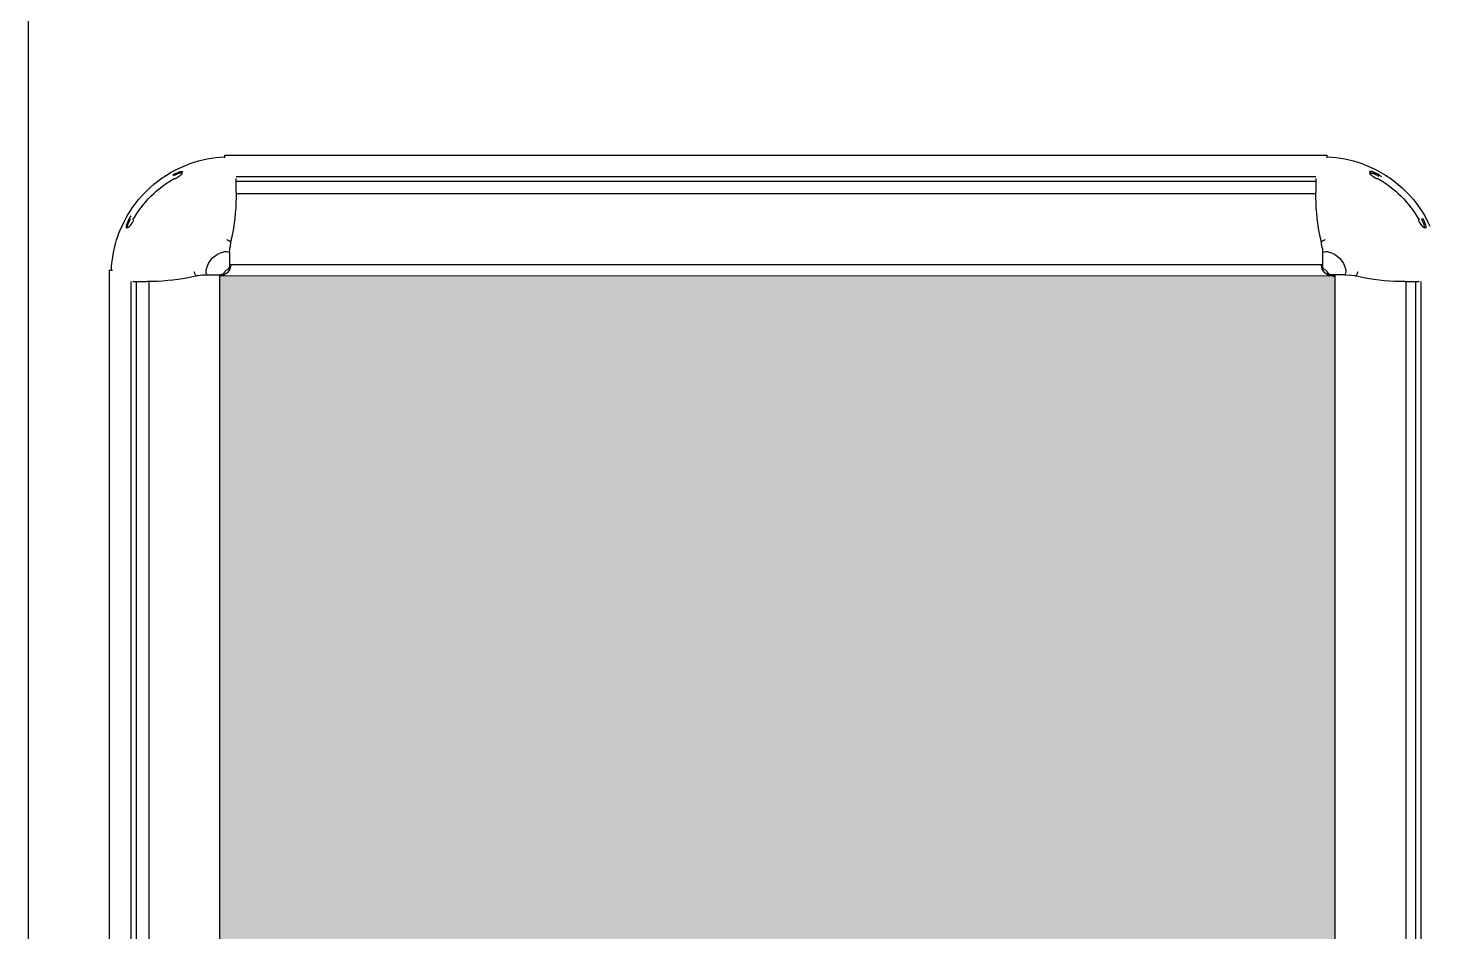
# Model space of a CAD drawing. Header units: millimetres. Extents: x 2698011 to 2856548, y 1019778 to 1210064.
# Drawn here: x 2794120 to 2794743, y 1124299 to 1124701 of the extents above; entities that cross this region are included whole.
import ezdxf

# ---------------------------------------------------------------- set-up
doc = ezdxf.new("R2010")
doc.units = ezdxf.units.MM
doc.linetypes.add('DASHED', pattern=[19.05, 12.7, -6.35])
doc.linetypes.add('HIDDEN', pattern=[0.375, 0.25, -0.125])
for name, color, linetype in [('Bloques borde', 9, 'Continuous'), ('PROYECCIONES', 9, 'DASHED'), ('Y_ CAJAS', 9, 'Continuous')]:
    doc.layers.add(name, color=color, linetype=linetype)

# ---------------------------------------------------------------- blocks, each defined once
blk = doc.blocks.new('CO ALURA_ 1500-1600 SE ESQ')
h = blk.add_hatch(color=256)
h.dxf.hatch_style = 1
h.paths.add_polyline_path([(0, 0.63796), (0.49606, 0.63796), (0.49606, 0), (0, 0)])
blk.add_lwpolyline([(0, 0.63796), (0.49606, 0.63796), (0.49606, 0), (0, 0)], close=True)
at = {"layer": 'Bloques borde', "linetype": 'Continuous'}
for p, q in [((-0.0489, 1.44548), (-0.0489, -0.00252)), ((-0.0489, 1.44548), (-0.0489, -0.00252)), ((-0.0489, 1.44548), (-0.0489, -0.00252)), ((-0.03936, 1.44048), (-0.03936, 0.00248)), ((-0.03936, 1.44048), (-0.03936, 0.00248)), ((-0.03936, 1.44048), (-0.03936, 0.00248)), ((-0.0371, 0.00248), (-0.0371, 1.44048)), ((-0.0371, 0.00248), (-0.0371, 1.44048)), ((-0.0371, 0.00248), (-0.0371, 1.44048)), ((-0.0315, 0.00246), (-0.0315, 1.4405)), ((-0.0315, 0.00246), (-0.0315, 1.4405)), ((-0.0315, 0.00246), (-0.0315, 1.4405)), ((0, 0), (0, 1.44296)), ((0, 0), (0, 1.44296)), ((0, 0), (0, 1.44296)), ((0.53186, 0.62648), (0.53186, 0.00248)), ((0.53186, 0.62648), (0.53186, 0.00248)), ((0.53186, 0.62648), (0.53186, 0.00248)), ((0.53412, 0.00248), (0.53412, 0.62648)), ((0.53412, 0.00248), (0.53412, 0.62648)), ((0.53412, 0.00248), (0.53412, 0.62648)), ((0.49606, 0.48149), (0.49606, -0.00052)), ((0.49606, 0.48149), (0.49606, -0.00052)), ((0.49606, 0.48149), (0.49606, -0.00052)), ((0.52756, 0.48156), (0.52756, 0.00248)), ((0.52756, 0.48156), (0.52756, 0.00248)), ((0.52756, 0.48156), (0.52756, 0.00248)), ((-0.03854, 0.00248), (-0.03822, 0.00248)), ((-0.03854, 0.00248), (-0.03822, 0.00248)), ((-0.03854, 0.00248), (-0.03822, 0.00248)), ((-0.03822, 0.00248), (-0.03818, 0.00248)), ((-0.03822, 0.00248), (-0.03818, 0.00248)), ((-0.03822, 0.00248), (-0.03818, 0.00248)), ((-0.03818, 0.00248), (-0.03817, 0.00248)), ((-0.03818, 0.00248), (-0.03817, 0.00248)), ((-0.03818, 0.00248), (-0.03817, 0.00248)), ((-0.03817, 0.00248), (-0.03219, 0.00248)), ((-0.03817, 0.00248), (-0.03219, 0.00248)), ((-0.03817, 0.00248), (-0.03219, 0.00248)), ((-0.00997, -0.00002), (-0.01405, 0.00082)), ((-0.00997, -0.00002), (-0.01405, 0.00082)), ((-0.00997, -0.00002), (-0.01405, 0.00082)), ((0.4949, 0), (0.49606, 0)), ((0.4949, 0), (0.49606, 0)), ((0.4949, 0), (0.49606, 0)), ((0.50881, 0.00082), (0.50473, -0.00002)), ((0.50881, 0.00082), (0.50473, -0.00002)), ((0.50881, 0.00082), (0.50473, -0.00002)), ((0.52695, 0.00248), (0.53293, 0.00248)), ((0.52695, 0.00248), (0.53293, 0.00248)), ((0.52695, 0.00248), (0.53293, 0.00248)), ((0.53293, 0.00248), (0.53294, 0.00248)), ((0.53293, 0.00248), (0.53294, 0.00248)), ((0.53293, 0.00248), (0.53294, 0.00248)), ((0.53294, 0.00248), (0.53298, 0.00248)), ((0.53294, 0.00248), (0.53298, 0.00248)), ((0.53294, 0.00248), (0.53298, 0.00248)), ((0.53298, 0.00248), (0.5333, 0.00248)), ((0.53298, 0.00248), (0.5333, 0.00248)), ((0.53298, 0.00248), (0.5333, 0.00248)), ((-0.0489, -0.00252), (-0.04761, -0.00252)), ((-0.0489, -0.00252), (-0.04761, -0.00252)), ((-0.0489, -0.00252), (-0.04761, -0.00252)), ((-0.04812, -0.00252), (-0.04812, -0.00252)), ((-0.04812, -0.00252), (-0.04812, -0.00252)), ((-0.04812, -0.00252), (-0.04812, -0.00252)), ((-0.00963, -0.00009), (-0.00997, -0.00002)), ((-0.00963, -0.00009), (-0.00997, -0.00002)), ((-0.00963, -0.00009), (-0.00997, -0.00002)), ((-0.00767, -0.0004), (-0.00963, -0.00009)), ((-0.00767, -0.0004), (-0.00963, -0.00009)), ((-0.00767, -0.0004), (-0.00963, -0.00009)), ((-0.006, -0.00244), (-0.00601, -0.00252)), ((-0.006, -0.00244), (-0.00601, -0.00252)), ((-0.006, -0.00244), (-0.00601, -0.00252)), ((-0.006, -0.00252), (-0.00601, -0.00252)), ((-0.006, -0.00252), (-0.00601, -0.00252)), ((-0.006, -0.00252), (-0.00601, -0.00252)), ((-0.006, -0.00244), (-0.006, -0.00252)), ((-0.006, -0.00244), (-0.006, -0.00252)), ((-0.006, -0.00244), (-0.006, -0.00252)), ((-0.006, -0.00261), (-0.006, -0.0026)), ((-0.006, -0.00261), (-0.006, -0.0026)), ((-0.006, -0.00261), (-0.006, -0.0026)), ((-0.00555, -0.00052), (-0.00288, -0.00052)), ((-0.00555, -0.00052), (-0.00288, -0.00052)), ((-0.00555, -0.00052), (-0.00288, -0.00052)), ((-0.00554, -0.00052), (-0.00553, -0.00052)), ((-0.00554, -0.00052), (-0.00553, -0.00052)), ((-0.00554, -0.00052), (-0.00553, -0.00052)), ((-0.00288, -0.00052), (0.00035, -0.00052)), ((-0.00288, -0.00052), (0.00035, -0.00052)), ((-0.00288, -0.00052), (0.00035, -0.00052)), ((0.00438, -0.00778), (0.00438, -0.00455)), ((0.00438, -0.00778), (0.00438, -0.00455)), ((0.00438, -0.00778), (0.00438, -0.00455)), ((0.49038, -0.005), (0.00438, -0.005)), ((0.49038, -0.005), (0.00438, -0.005)), ((0.49038, -0.005), (0.00438, -0.005)), ((0.49038, -0.00778), (0.49038, -0.00455)), ((0.49038, -0.00778), (0.49038, -0.00455)), ((0.49038, -0.00778), (0.49038, -0.00455)), ((0.49764, -0.00052), (0.49441, -0.00052)), ((0.49764, -0.00052), (0.49441, -0.00052)), ((0.49764, -0.00052), (0.49441, -0.00052)), ((0.50031, -0.00052), (0.49764, -0.00052)), ((0.50031, -0.00052), (0.49764, -0.00052)), ((0.50031, -0.00052), (0.49764, -0.00052)), ((0.50029, -0.00052), (0.5003, -0.00052)), ((0.50029, -0.00052), (0.5003, -0.00052)), ((0.50029, -0.00052), (0.5003, -0.00052)), ((0.50031, -0.00052), (0.50243, -0.0004)), ((0.50031, -0.00052), (0.50243, -0.0004)), ((0.50031, -0.00052), (0.50243, -0.0004)), ((0.50076, -0.00252), (0.50076, -0.00244)), ((0.50077, -0.00252), (0.50076, -0.00244)), ((0.50076, -0.00252), (0.50076, -0.00244)), ((0.50077, -0.00252), (0.50076, -0.00244)), ((0.50076, -0.00252), (0.50076, -0.00244)), ((0.50077, -0.00252), (0.50076, -0.00244)), ((0.50076, -0.00252), (0.50077, -0.00252)), ((0.50076, -0.00252), (0.50077, -0.00252)), ((0.50076, -0.00252), (0.50077, -0.00252)), ((0.50076, -0.00261), (0.50076, -0.0026)), ((0.50076, -0.00261), (0.50076, -0.0026)), ((0.50076, -0.00261), (0.50076, -0.0026)), ((0.50439, -0.00009), (0.50243, -0.0004)), ((0.50439, -0.00009), (0.50243, -0.0004)), ((0.50439, -0.00009), (0.50243, -0.0004)), ((0.50473, -0.00002), (0.50439, -0.00009)), ((0.50473, -0.00002), (0.50439, -0.00009)), ((0.50473, -0.00002), (0.50439, -0.00009)), ((0.00229, -0.0109), (0.0023, -0.0109)), ((0.00229, -0.0109), (0.0023, -0.0109)), ((0.00229, -0.0109), (0.0023, -0.0109)), ((0.00238, -0.0109), (0.00246, -0.0109)), ((0.00238, -0.0109), (0.00238, -0.01091)), ((0.00238, -0.01091), (0.00246, -0.0109)), ((0.00238, -0.0109), (0.00246, -0.0109)), ((0.00238, -0.0109), (0.00238, -0.01091)), ((0.00238, -0.01091), (0.00246, -0.0109)), ((0.00238, -0.0109), (0.00246, -0.0109)), ((0.00238, -0.0109), (0.00238, -0.01091)), ((0.00238, -0.01091), (0.00246, -0.0109)), ((0.00438, -0.01045), (0.00438, -0.00778)), ((0.00438, -0.01045), (0.00438, -0.00778)), ((0.00438, -0.01045), (0.00438, -0.00778)), ((0.00438, -0.01043), (0.00438, -0.01044)), ((0.00438, -0.01043), (0.00438, -0.01044)), ((0.00438, -0.01043), (0.00438, -0.01044)), ((0.00438, -0.01045), (0.0045, -0.01257)), ((0.00438, -0.01045), (0.0045, -0.01257)), ((0.00438, -0.01045), (0.0045, -0.01257)), ((0.49038, -0.01045), (0.49038, -0.00778)), ((0.49038, -0.01045), (0.49038, -0.00778)), ((0.49038, -0.01045), (0.49038, -0.00778)), ((0.49038, -0.01044), (0.49038, -0.01043)), ((0.49038, -0.01044), (0.49038, -0.01043)), ((0.49038, -0.01044), (0.49038, -0.01043)), ((0.4923, -0.0109), (0.49238, -0.0109)), ((0.4923, -0.0109), (0.49238, -0.01091)), ((0.4923, -0.0109), (0.49238, -0.0109)), ((0.4923, -0.0109), (0.49238, -0.01091)), ((0.4923, -0.0109), (0.49238, -0.0109)), ((0.4923, -0.0109), (0.49238, -0.01091)), ((0.49238, -0.0109), (0.49238, -0.01091)), ((0.49238, -0.0109), (0.49238, -0.01091)), ((0.49238, -0.0109), (0.49238, -0.01091)), ((0.49247, -0.0109), (0.49246, -0.0109)), ((0.49247, -0.0109), (0.49246, -0.0109)), ((0.49247, -0.0109), (0.49246, -0.0109)), ((0.00481, -0.01453), (0.0045, -0.01257)), ((0.00481, -0.01453), (0.0045, -0.01257)), ((0.00481, -0.01453), (0.0045, -0.01257)), ((0.00488, -0.01487), (0.00481, -0.01453)), ((0.00488, -0.01487), (0.00481, -0.01453)), ((0.00488, -0.01487), (0.00481, -0.01453)), ((0.00572, -0.01895), (0.00488, -0.01487)), ((0.00572, -0.01895), (0.00488, -0.01487)), ((0.00572, -0.01895), (0.00488, -0.01487)), ((0.48988, -0.01487), (0.48904, -0.01895)), ((0.48988, -0.01487), (0.48904, -0.01895)), ((0.48988, -0.01487), (0.48904, -0.01895)), ((0.48995, -0.01453), (0.48988, -0.01487)), ((0.48995, -0.01453), (0.48988, -0.01487)), ((0.48995, -0.01453), (0.48988, -0.01487)), ((0.49026, -0.01257), (0.48995, -0.01453)), ((0.49026, -0.01257), (0.48995, -0.01453)), ((0.49026, -0.01257), (0.48995, -0.01453)), ((-0.03859, -0.02493), (-0.0386, -0.02493)), ((-0.03859, -0.02493), (-0.0386, -0.02493)), ((-0.03859, -0.02493), (-0.0386, -0.02493)), ((0.53335, -0.02493), (0.53336, -0.02493)), ((0.53335, -0.02493), (0.53336, -0.02493)), ((0.53335, -0.02493), (0.53336, -0.02493)), ((0.48739, -0.0365), (0.00737, -0.0365)), ((0.48739, -0.0365), (0.00737, -0.0365)), ((0.48739, -0.0365), (0.00737, -0.0365)), ((0.00738, -0.03709), (0.00738, -0.04307)), ((0.00738, -0.03709), (0.00738, -0.04307)), ((0.00738, -0.03709), (0.00738, -0.04307)), ((0.48738, -0.04307), (0.48738, -0.03709)), ((0.48738, -0.04307), (0.48738, -0.03709)), ((0.48738, -0.04307), (0.48738, -0.03709)), ((-0.02003, -0.04349), (-0.02003, -0.0435)), ((-0.02003, -0.04349), (-0.02003, -0.0435)), ((-0.02003, -0.04349), (-0.02003, -0.0435)), ((0.48738, -0.042), (0.00738, -0.042)), ((0.48738, -0.042), (0.00738, -0.042)), ((0.48738, -0.042), (0.00738, -0.042)), ((0.00738, -0.04307), (0.00738, -0.04308)), ((0.00738, -0.04307), (0.00738, -0.04308)), ((0.00738, -0.04307), (0.00738, -0.04308)), ((0.00738, -0.04308), (0.00738, -0.04312)), ((0.00738, -0.04308), (0.00738, -0.04312)), ((0.00738, -0.04308), (0.00738, -0.04312)), ((0.00738, -0.04312), (0.00738, -0.04344)), ((0.00738, -0.04312), (0.00738, -0.04344)), ((0.00738, -0.04312), (0.00738, -0.04344)), ((0.48738, -0.04308), (0.48738, -0.04307)), ((0.48738, -0.04308), (0.48738, -0.04307)), ((0.48738, -0.04308), (0.48738, -0.04307)), ((0.48738, -0.04312), (0.48738, -0.04308)), ((0.48738, -0.04312), (0.48738, -0.04308)), ((0.48738, -0.04312), (0.48738, -0.04308)), ((0.48738, -0.04344), (0.48738, -0.04312)), ((0.48738, -0.04344), (0.48738, -0.04312)), ((0.48738, -0.04344), (0.48738, -0.04312)), ((0.51479, -0.04349), (0.51479, -0.0435)), ((0.51479, -0.04349), (0.51479, -0.0435)), ((0.51479, -0.04349), (0.51479, -0.0435)), ((0.00738, -0.04426), (0.48738, -0.04426)), ((0.00738, -0.04426), (0.48738, -0.04426)), ((0.00738, -0.04426), (0.48738, -0.04426)), ((0.00238, -0.05251), (0.00238, -0.0538)), ((0.00238, -0.05251), (0.00238, -0.0538)), ((0.00238, -0.05251), (0.00238, -0.0538)), ((0.00238, -0.05302), (0.00238, -0.05302)), ((0.00238, -0.05302), (0.00238, -0.05302)), ((0.00238, -0.05302), (0.00238, -0.05302)), ((0.00238, -0.0538), (0.49238, -0.0538)), ((0.00238, -0.0538), (0.49238, -0.0538)), ((0.00238, -0.0538), (0.49238, -0.0538)), ((0.49238, -0.05251), (0.49238, -0.0538)), ((0.49238, -0.05251), (0.49238, -0.0538)), ((0.49238, -0.05251), (0.49238, -0.0538)), ((0.49238, -0.05302), (0.49238, -0.05302)), ((0.49238, -0.05302), (0.49238, -0.05302)), ((0.49238, -0.05302), (0.49238, -0.05302))]:
    blk.add_line(p, q, dxfattribs=at)
for centre, radius, start, end in [((-0.03219, -0.09752), 0.1, 79.54853, 90), ((-0.03219, -0.09752), 0.1, 79.54853, 90), ((-0.03219, -0.09752), 0.1, 79.54853, 90), ((0.4949, -0.005), 0.005, 90, 180), ((0.4949, -0.005), 0.005, 90, 180), ((0.4949, -0.005), 0.005, 90, 180), ((0.52695, -0.09752), 0.1, 90, 100.45147), ((0.52695, -0.09752), 0.1, 90, 100.45147), ((0.52695, -0.09752), 0.1, 90, 100.45147), ((-0.04612, -0.00252), 0.002, 179.9968, 182.15123), ((-0.04612, -0.00252), 0.002, 179.9968, 182.15123), ((-0.04612, -0.00252), 0.002, 179.9968, 182.15123), ((0.00438, -0.00052), 0.05254, 182.27366, 199.45818), ((0.00438, -0.00052), 0.05254, 182.27366, 199.45818), ((0.00438, -0.00052), 0.05254, 182.27366, 199.45818), ((-0.00553, 0.01947), 0.01999, 263.84297, 269.92663), ((-0.00553, 0.01947), 0.01999, 263.84297, 269.92663), ((-0.00553, 0.01947), 0.01999, 263.84297, 269.92663), ((0.0028, -0.00252), 0.0088, 175.71987, 180.57201), ((0.0028, -0.00252), 0.0088, 175.71987, 180.57201), ((0.0028, -0.00252), 0.0088, 175.71987, 180.57201), ((0.00438, -0.00052), 0.01059, 191.39253, 258.60747), ((0.00438, -0.00052), 0.01059, 191.39253, 258.60747), ((0.00438, -0.00052), 0.01059, 191.39253, 258.60747), ((-0.00257, -0.00196), 0.00341, 157.81737, 178.33343), ((-0.00257, -0.00196), 0.00341, 157.81737, 178.33343), ((-0.00257, -0.00196), 0.00341, 157.81737, 178.33343), ((-0.0001, -0.005), 0.005, 0, 88.85401), ((-0.0001, -0.005), 0.005, 0, 88.85401), ((-0.0001, -0.005), 0.005, 0, 88.85401), ((0.00035, -0.00252), 0.002, 26.3878, 90), ((0.00035, -0.00252), 0.002, 26.3878, 90), ((0.00035, -0.00252), 0.002, 26.3878, 90), ((0.00438, -0.00052), 0.0025, 206.3878, 243.6122), ((0.00438, -0.00052), 0.0025, 206.3878, 243.6122), ((0.00438, -0.00052), 0.0025, 206.3878, 243.6122), ((0.00238, -0.00455), 0.002, 0, 63.6122), ((0.00238, -0.00455), 0.002, 0, 63.6122), ((0.00238, -0.00455), 0.002, 0, 63.6122), ((0.49238, -0.00455), 0.002, 116.3878, 180), ((0.49238, -0.00455), 0.002, 116.3878, 180), ((0.49238, -0.00455), 0.002, 116.3878, 180), ((0.49038, -0.00052), 0.0025, 296.3878, 333.6122), ((0.49038, -0.00052), 0.0025, 296.3878, 333.6122), ((0.49038, -0.00052), 0.0025, 296.3878, 333.6122), ((0.49038, -0.00052), 0.01059, 281.39253, 348.60747), ((0.49038, -0.00052), 0.01059, 281.39253, 348.60747), ((0.49038, -0.00052), 0.01059, 281.39253, 348.60747), ((0.49441, -0.00252), 0.002, 90, 153.6122), ((0.49441, -0.00252), 0.002, 90, 153.6122), ((0.49441, -0.00252), 0.002, 90, 153.6122), ((0.49733, -0.00196), 0.00341, 1.66657, 22.18263), ((0.49733, -0.00196), 0.00341, 1.66657, 22.18263), ((0.49733, -0.00196), 0.00341, 1.66657, 22.18263), ((0.49196, -0.00252), 0.0088, 359.42799, 4.28013), ((0.49196, -0.00252), 0.0088, 359.42799, 4.28013), ((0.49196, -0.00252), 0.0088, 359.42799, 4.28013), ((0.00238, -0.0021), 0.0088, 269.42799, 274.28013), ((0.00238, -0.0021), 0.0088, 269.42799, 274.28013), ((0.00238, -0.0021), 0.0088, 269.42799, 274.28013), ((0.00294, -0.00747), 0.00341, 271.66657, 292.18263), ((0.00294, -0.00747), 0.00341, 271.66657, 292.18263), ((0.00294, -0.00747), 0.00341, 271.66657, 292.18263), ((0.47039, -0.01043), 0.01999, 353.84297, 359.92663), ((0.47039, -0.01043), 0.01999, 353.84297, 359.92663), ((0.47039, -0.01043), 0.01999, 353.84297, 359.92663), ((0.49182, -0.00747), 0.00341, 247.81737, 268.33343), ((0.49182, -0.00747), 0.00341, 247.81737, 268.33343), ((0.49182, -0.00747), 0.00341, 247.81737, 268.33343), ((0.49238, -0.0021), 0.0088, 265.71987, 270.57201), ((0.49238, -0.0021), 0.0088, 265.71987, 270.57201), ((0.49238, -0.0021), 0.0088, 265.71987, 270.57201), ((0.04014, 0.0157), 0.09173, 201.5672, 204.40203), ((0.04014, 0.0157), 0.09173, 201.5672, 204.40203), ((0.04014, 0.0157), 0.09173, 201.5672, 204.40203), ((0.00438, -0.00052), 0.05245, 204.40295, 245.59705), ((0.00438, -0.00052), 0.05245, 204.40295, 245.59705), ((0.00438, -0.00052), 0.05245, 204.40295, 245.59705), ((-0.03033, -0.0202), 0.0111, 193.72775, 216.01238), ((-0.03033, -0.0202), 0.0111, 193.72775, 216.01238), ((-0.03033, -0.0202), 0.0111, 193.72775, 216.01238), ((0.00438, -0.00052), 0.04942, 209.59494, 240.40506), ((0.00438, -0.00052), 0.04942, 209.59494, 240.40506), ((0.00438, -0.00052), 0.04942, 209.59494, 240.40506), ((-0.09262, -0.03709), 0.1, 360, 10.45147), ((-0.09262, -0.03709), 0.1, 360, 10.45147), ((-0.09262, -0.03709), 0.1, 360, 10.45147), ((0.58738, -0.03709), 0.1, 169.54853, 180), ((0.58738, -0.03709), 0.1, 169.54853, 180), ((0.58738, -0.03709), 0.1, 169.54853, 180), ((0.49038, -0.00052), 0.05245, 294.40295, 335.59705), ((0.49038, -0.00052), 0.05245, 294.40295, 335.59705), ((0.49038, -0.00052), 0.05245, 294.40295, 335.59705), ((0.49038, -0.00052), 0.04942, 299.59494, 330.40506), ((0.49038, -0.00052), 0.04942, 299.59494, 330.40506), ((0.49038, -0.00052), 0.04942, 299.59494, 330.40506), ((0.0206, 0.03524), 0.09173, 245.59797, 248.4328), ((0.0206, 0.03524), 0.09173, 245.59797, 248.4328), ((0.0206, 0.03524), 0.09173, 245.59797, 248.4328), ((0.47416, 0.03524), 0.09173, 291.5672, 294.40203), ((0.47416, 0.03524), 0.09173, 291.5672, 294.40203), ((0.47416, 0.03524), 0.09173, 291.5672, 294.40203), ((0.51006, -0.03523), 0.0111, 283.72775, 306.01238), ((0.51006, -0.03523), 0.0111, 283.72775, 306.01238), ((0.51006, -0.03523), 0.0111, 283.72775, 306.01238), ((0.00438, -0.00052), 0.05254, 250.54417, 267.71896), ((0.00438, -0.00052), 0.05254, 250.54417, 267.71896), ((0.00438, -0.00052), 0.05254, 250.54417, 267.71896), ((0.00238, -0.05102), 0.002, 267.4257, 269.9968), ((0.00238, -0.05102), 0.002, 267.4257, 269.9968), ((0.00238, -0.05102), 0.002, 267.4257, 269.9968), ((0.49238, -0.05102), 0.002, 269.9968, 272.15123), ((0.49238, -0.05102), 0.002, 269.9968, 272.15123), ((0.49238, -0.05102), 0.002, 269.9968, 272.15123), ((0.49038, -0.00052), 0.05254, 272.27366, 289.45818), ((0.49038, -0.00052), 0.05254, 272.27366, 289.45818), ((0.49038, -0.00052), 0.05254, 272.27366, 289.45818)]:
    blk.add_arc(centre, radius, start, end, dxfattribs=at)
for centre, major_axis, start_param, end_param in [((-0.04102, -0.02114), (-0.000219, 0.00045), 1.545197, 3.125758), ((-0.04102, -0.02114), (-0.000219, 0.00045), 1.545197, 3.125758), ((-0.04102, -0.02114), (-0.000219, 0.00045), 1.545197, 3.125758), ((0.53578, -0.02114), (0.000219, 0.00045), 3.157427, 4.737989), ((0.53578, -0.02114), (0.000219, 0.00045), 3.157427, 4.737989), ((0.53578, -0.02114), (0.000219, 0.00045), 3.157427, 4.737989), ((-0.01624, -0.04592), (-0.00045, 0.000219), 0.015834, 1.596396), ((-0.01624, -0.04592), (-0.00045, 0.000219), 0.015834, 1.596396), ((-0.01624, -0.04592), (-0.00045, 0.000219), 0.015834, 1.596396), ((0.511, -0.04592), (0.00045, 0.000219), 4.686789, 6.267351), ((0.511, -0.04592), (0.00045, 0.000219), 4.686789, 6.267351), ((0.511, -0.04592), (0.00045, 0.000219), 4.686789, 6.267351)]:
    blk.add_ellipse(centre, major_axis=major_axis, ratio=0.981866, start_param=start_param, end_param=end_param, dxfattribs=at)
for points, knots in [([(-0.00997, -0.00002), (-0.01008, -0.00001), (-0.0102, -0.00005), (-0.01045, -0.00023), (-0.01058, -0.00037), (-0.01084, -0.00072), (-0.01096, -0.00093), (-0.01119, -0.00139), (-0.01129, -0.00164), (-0.01137, -0.00189)], [0, 0, 0, 0, 0.25, 0.25, 0.5, 0.5, 0.75, 0.75, 1, 1, 1, 1]), ([(-0.00997, -0.00002), (-0.01008, -0.00001), (-0.0102, -0.00005), (-0.01045, -0.00023), (-0.01058, -0.00037), (-0.01084, -0.00072), (-0.01096, -0.00093), (-0.01119, -0.00139), (-0.01129, -0.00164), (-0.01137, -0.00189)], [0, 0, 0, 0, 0.25, 0.25, 0.5, 0.5, 0.75, 0.75, 1, 1, 1, 1]), ([(-0.00997, -0.00002), (-0.01008, -0.00001), (-0.0102, -0.00005), (-0.01045, -0.00023), (-0.01058, -0.00037), (-0.01084, -0.00072), (-0.01096, -0.00093), (-0.01119, -0.00139), (-0.01129, -0.00164), (-0.01137, -0.00189)], [0, 0, 0, 0, 0.25, 0.25, 0.5, 0.5, 0.75, 0.75, 1, 1, 1, 1]), ([(-0.00555, -0.00052), (-0.00558, -0.00052), (-0.00561, -0.00053), (-0.00567, -0.00058), (-0.0057, -0.00062), (-0.00572, -0.00067)], [0, 0, 0, 0, 0.5, 0.5, 1, 1, 1, 1]), ([(-0.00555, -0.00052), (-0.00558, -0.00052), (-0.00561, -0.00053), (-0.00567, -0.00058), (-0.0057, -0.00062), (-0.00572, -0.00067)], [0, 0, 0, 0, 0.5, 0.5, 1, 1, 1, 1]), ([(-0.00555, -0.00052), (-0.00558, -0.00052), (-0.00561, -0.00053), (-0.00567, -0.00058), (-0.0057, -0.00062), (-0.00572, -0.00067)], [0, 0, 0, 0, 0.5, 0.5, 1, 1, 1, 1]), ([(0.50613, -0.00189), (0.50605, -0.00164), (0.50595, -0.00139), (0.50572, -0.00093), (0.5056, -0.00072), (0.50534, -0.00037), (0.50521, -0.00023), (0.50496, -0.00005), (0.50484, -0.00001), (0.50473, -0.00002)], [0, 0, 0, 0, 0.25, 0.25, 0.5, 0.5, 0.75, 0.75, 1, 1, 1, 1]), ([(0.50613, -0.00189), (0.50605, -0.00164), (0.50595, -0.00139), (0.50572, -0.00093), (0.5056, -0.00072), (0.50534, -0.00037), (0.50521, -0.00023), (0.50496, -0.00005), (0.50484, -0.00001), (0.50473, -0.00002)], [0, 0, 0, 0, 0.25, 0.25, 0.5, 0.5, 0.75, 0.75, 1, 1, 1, 1]), ([(0.50613, -0.00189), (0.50605, -0.00164), (0.50595, -0.00139), (0.50572, -0.00093), (0.5056, -0.00072), (0.50534, -0.00037), (0.50521, -0.00023), (0.50496, -0.00005), (0.50484, -0.00001), (0.50473, -0.00002)], [0, 0, 0, 0, 0.25, 0.25, 0.5, 0.5, 0.75, 0.75, 1, 1, 1, 1]), ([(0.49038, -0.01045), (0.49038, -0.01048), (0.49039, -0.01051), (0.49044, -0.01057), (0.49048, -0.0106), (0.49053, -0.01062)], [0, 0, 0, 0, 0.5, 0.5, 1, 1, 1, 1]), ([(0.49038, -0.01045), (0.49038, -0.01048), (0.49039, -0.01051), (0.49044, -0.01057), (0.49048, -0.0106), (0.49053, -0.01062)], [0, 0, 0, 0, 0.5, 0.5, 1, 1, 1, 1]), ([(0.49038, -0.01045), (0.49038, -0.01048), (0.49039, -0.01051), (0.49044, -0.01057), (0.49048, -0.0106), (0.49053, -0.01062)], [0, 0, 0, 0, 0.5, 0.5, 1, 1, 1, 1]), ([(0.00301, -0.01627), (0.00326, -0.01619), (0.00351, -0.01609), (0.00397, -0.01586), (0.00418, -0.01574), (0.00453, -0.01548), (0.00467, -0.01535), (0.00485, -0.0151), (0.00489, -0.01498), (0.00488, -0.01487)], [0, 0, 0, 0, 0.25, 0.25, 0.5, 0.5, 0.75, 0.75, 1, 1, 1, 1]), ([(0.00301, -0.01627), (0.00326, -0.01619), (0.00351, -0.01609), (0.00397, -0.01586), (0.00418, -0.01574), (0.00453, -0.01548), (0.00467, -0.01535), (0.00485, -0.0151), (0.00489, -0.01498), (0.00488, -0.01487)], [0, 0, 0, 0, 0.25, 0.25, 0.5, 0.5, 0.75, 0.75, 1, 1, 1, 1]), ([(0.00301, -0.01627), (0.00326, -0.01619), (0.00351, -0.01609), (0.00397, -0.01586), (0.00418, -0.01574), (0.00453, -0.01548), (0.00467, -0.01535), (0.00485, -0.0151), (0.00489, -0.01498), (0.00488, -0.01487)], [0, 0, 0, 0, 0.25, 0.25, 0.5, 0.5, 0.75, 0.75, 1, 1, 1, 1]), ([(0.48988, -0.01487), (0.48987, -0.01498), (0.48991, -0.0151), (0.49009, -0.01535), (0.49023, -0.01548), (0.49058, -0.01574), (0.49079, -0.01586), (0.49125, -0.01609), (0.4915, -0.01619), (0.49175, -0.01627)], [0, 0, 0, 0, 0.25, 0.25, 0.5, 0.5, 0.75, 0.75, 1, 1, 1, 1]), ([(0.48988, -0.01487), (0.48987, -0.01498), (0.48991, -0.0151), (0.49009, -0.01535), (0.49023, -0.01548), (0.49058, -0.01574), (0.49079, -0.01586), (0.49125, -0.01609), (0.4915, -0.01619), (0.49175, -0.01627)], [0, 0, 0, 0, 0.25, 0.25, 0.5, 0.5, 0.75, 0.75, 1, 1, 1, 1]), ([(0.48988, -0.01487), (0.48987, -0.01498), (0.48991, -0.0151), (0.49009, -0.01535), (0.49023, -0.01548), (0.49058, -0.01574), (0.49079, -0.01586), (0.49125, -0.01609), (0.4915, -0.01619), (0.49175, -0.01627)], [0, 0, 0, 0, 0.25, 0.25, 0.5, 0.5, 0.75, 0.75, 1, 1, 1, 1]), ([(-0.04007, -0.02577), (-0.04022, -0.02551), (-0.04036, -0.02525), (-0.04063, -0.02473), (-0.04075, -0.02446), (-0.04098, -0.02396), (-0.04108, -0.02371), (-0.04126, -0.02324), (-0.04133, -0.02302), (-0.04146, -0.02261), (-0.04151, -0.02242), (-0.04158, -0.02208), (-0.0416, -0.02193), (-0.04161, -0.02168), (-0.0416, -0.02157), (-0.04155, -0.02142), (-0.04151, -0.02136), (-0.04146, -0.02134)], [0, 0, 0, 0, 0.125, 0.125, 0.25, 0.25, 0.375, 0.375, 0.5, 0.5, 0.625, 0.625, 0.75, 0.75, 0.875, 0.875, 1, 1, 1, 1]), ([(-0.04007, -0.02577), (-0.04022, -0.02551), (-0.04036, -0.02525), (-0.04063, -0.02473), (-0.04075, -0.02446), (-0.04098, -0.02396), (-0.04108, -0.02371), (-0.04126, -0.02324), (-0.04133, -0.02302), (-0.04146, -0.02261), (-0.04151, -0.02242), (-0.04158, -0.02208), (-0.0416, -0.02193), (-0.04161, -0.02168), (-0.0416, -0.02157), (-0.04155, -0.02142), (-0.04151, -0.02136), (-0.04146, -0.02134)], [0, 0, 0, 0, 0.125, 0.125, 0.25, 0.25, 0.375, 0.375, 0.5, 0.5, 0.625, 0.625, 0.75, 0.75, 0.875, 0.875, 1, 1, 1, 1]), ([(-0.04007, -0.02577), (-0.04022, -0.02551), (-0.04036, -0.02525), (-0.04063, -0.02473), (-0.04075, -0.02446), (-0.04098, -0.02396), (-0.04108, -0.02371), (-0.04126, -0.02324), (-0.04133, -0.02302), (-0.04146, -0.02261), (-0.04151, -0.02242), (-0.04158, -0.02208), (-0.0416, -0.02193), (-0.04161, -0.02168), (-0.0416, -0.02157), (-0.04155, -0.02142), (-0.04151, -0.02136), (-0.04146, -0.02134)], [0, 0, 0, 0, 0.125, 0.125, 0.25, 0.25, 0.375, 0.375, 0.5, 0.5, 0.625, 0.625, 0.75, 0.75, 0.875, 0.875, 1, 1, 1, 1]), ([(-0.0408, -0.02159), (-0.04085, -0.02161), (-0.04088, -0.02166), (-0.04093, -0.02179), (-0.04094, -0.02188), (-0.04093, -0.02211), (-0.04091, -0.02224), (-0.04085, -0.02253), (-0.04081, -0.0227), (-0.0407, -0.02307), (-0.04063, -0.02326), (-0.04048, -0.02367), (-0.04039, -0.02389), (-0.04019, -0.02433), (-0.04007, -0.02456), (-0.03984, -0.02503), (-0.03971, -0.02526), (-0.03958, -0.02549)], [0, 0, 0, 0, 0.125, 0.125, 0.25, 0.25, 0.375, 0.375, 0.5, 0.5, 0.625, 0.625, 0.75, 0.75, 0.875, 0.875, 1, 1, 1, 1]), ([(-0.0408, -0.02159), (-0.04085, -0.02161), (-0.04088, -0.02166), (-0.04093, -0.02179), (-0.04094, -0.02188), (-0.04093, -0.02211), (-0.04091, -0.02224), (-0.04085, -0.02253), (-0.04081, -0.0227), (-0.0407, -0.02307), (-0.04063, -0.02326), (-0.04048, -0.02367), (-0.04039, -0.02389), (-0.04019, -0.02433), (-0.04007, -0.02456), (-0.03984, -0.02503), (-0.03971, -0.02526), (-0.03958, -0.02549)], [0, 0, 0, 0, 0.125, 0.125, 0.25, 0.25, 0.375, 0.375, 0.5, 0.5, 0.625, 0.625, 0.75, 0.75, 0.875, 0.875, 1, 1, 1, 1]), ([(-0.0408, -0.02159), (-0.04085, -0.02161), (-0.04088, -0.02166), (-0.04093, -0.02179), (-0.04094, -0.02188), (-0.04093, -0.02211), (-0.04091, -0.02224), (-0.04085, -0.02253), (-0.04081, -0.0227), (-0.0407, -0.02307), (-0.04063, -0.02326), (-0.04048, -0.02367), (-0.04039, -0.02389), (-0.04019, -0.02433), (-0.04007, -0.02456), (-0.03984, -0.02503), (-0.03971, -0.02526), (-0.03958, -0.02549)], [0, 0, 0, 0, 0.125, 0.125, 0.25, 0.25, 0.375, 0.375, 0.5, 0.5, 0.625, 0.625, 0.75, 0.75, 0.875, 0.875, 1, 1, 1, 1]), ([(-0.03827, -0.02474), (-0.0384, -0.02452), (-0.03853, -0.0243), (-0.03879, -0.02386), (-0.03893, -0.02365), (-0.03919, -0.02325), (-0.03932, -0.02306), (-0.03957, -0.02271), (-0.03969, -0.02254), (-0.03992, -0.02225), (-0.04003, -0.02212), (-0.04023, -0.0219), (-0.04033, -0.02181), (-0.04058, -0.0216), (-0.04072, -0.02155), (-0.0408, -0.02159)], [0, 0, 0, 0, 0.125, 0.125, 0.25, 0.25, 0.375, 0.375, 0.5, 0.5, 0.625, 0.625, 0.75, 0.75, 1, 1, 1, 1]), ([(-0.03827, -0.02474), (-0.0384, -0.02452), (-0.03853, -0.0243), (-0.03879, -0.02386), (-0.03893, -0.02365), (-0.03919, -0.02325), (-0.03932, -0.02306), (-0.03957, -0.02271), (-0.03969, -0.02254), (-0.03992, -0.02225), (-0.04003, -0.02212), (-0.04023, -0.0219), (-0.04033, -0.02181), (-0.04058, -0.0216), (-0.04072, -0.02155), (-0.0408, -0.02159)], [0, 0, 0, 0, 0.125, 0.125, 0.25, 0.25, 0.375, 0.375, 0.5, 0.5, 0.625, 0.625, 0.75, 0.75, 1, 1, 1, 1]), ([(-0.03827, -0.02474), (-0.0384, -0.02452), (-0.03853, -0.0243), (-0.03879, -0.02386), (-0.03893, -0.02365), (-0.03919, -0.02325), (-0.03932, -0.02306), (-0.03957, -0.02271), (-0.03969, -0.02254), (-0.03992, -0.02225), (-0.04003, -0.02212), (-0.04023, -0.0219), (-0.04033, -0.02181), (-0.04058, -0.0216), (-0.04072, -0.02155), (-0.0408, -0.02159)], [0, 0, 0, 0, 0.125, 0.125, 0.25, 0.25, 0.375, 0.375, 0.5, 0.5, 0.625, 0.625, 0.75, 0.75, 1, 1, 1, 1]), ([(-0.04057, -0.02162), (-0.04052, -0.02165), (-0.04046, -0.02169), (-0.04032, -0.0218), (-0.04022, -0.02189), (-0.04002, -0.02211), (-0.0399, -0.02224), (-0.03967, -0.02253), (-0.03955, -0.02269), (-0.0393, -0.02305), (-0.03917, -0.02324), (-0.03878, -0.02384), (-0.03852, -0.02429), (-0.03827, -0.02474)], [0.1625153, 0.1625153, 0.1625153, 0.1625153, 0.25, 0.25, 0.375, 0.375, 0.5, 0.5, 0.625, 0.625, 0.75, 0.75, 1, 1, 1, 1]), ([(-0.04057, -0.02162), (-0.04052, -0.02165), (-0.04046, -0.02169), (-0.04032, -0.0218), (-0.04022, -0.02189), (-0.04002, -0.02211), (-0.0399, -0.02224), (-0.03967, -0.02253), (-0.03955, -0.02269), (-0.0393, -0.02305), (-0.03917, -0.02324), (-0.03878, -0.02384), (-0.03852, -0.02429), (-0.03827, -0.02474)], [0.1625153, 0.1625153, 0.1625153, 0.1625153, 0.25, 0.25, 0.375, 0.375, 0.5, 0.5, 0.625, 0.625, 0.75, 0.75, 1, 1, 1, 1]), ([(-0.04057, -0.02162), (-0.04052, -0.02165), (-0.04046, -0.02169), (-0.04032, -0.0218), (-0.04022, -0.02189), (-0.04002, -0.02211), (-0.0399, -0.02224), (-0.03967, -0.02253), (-0.03955, -0.02269), (-0.0393, -0.02305), (-0.03917, -0.02324), (-0.03878, -0.02384), (-0.03852, -0.02429), (-0.03827, -0.02474)], [0.1625153, 0.1625153, 0.1625153, 0.1625153, 0.25, 0.25, 0.375, 0.375, 0.5, 0.5, 0.625, 0.625, 0.75, 0.75, 1, 1, 1, 1]), ([(0.53303, -0.02474), (0.53316, -0.02452), (0.53329, -0.0243), (0.53355, -0.02386), (0.53369, -0.02365), (0.53395, -0.02325), (0.53408, -0.02306), (0.53433, -0.02271), (0.53445, -0.02254), (0.53468, -0.02225), (0.53479, -0.02212), (0.53499, -0.0219), (0.53509, -0.02181), (0.53534, -0.0216), (0.53548, -0.02155), (0.53556, -0.02159)], [0, 0, 0, 0, 0.125, 0.125, 0.25, 0.25, 0.375, 0.375, 0.5, 0.5, 0.625, 0.625, 0.75, 0.75, 1, 1, 1, 1]), ([(0.53303, -0.02474), (0.53316, -0.02452), (0.53329, -0.0243), (0.53355, -0.02386), (0.53369, -0.02365), (0.53395, -0.02325), (0.53408, -0.02306), (0.53433, -0.02271), (0.53445, -0.02254), (0.53468, -0.02225), (0.53479, -0.02212), (0.53499, -0.0219), (0.53509, -0.02181), (0.53534, -0.0216), (0.53548, -0.02155), (0.53556, -0.02159)], [0, 0, 0, 0, 0.125, 0.125, 0.25, 0.25, 0.375, 0.375, 0.5, 0.5, 0.625, 0.625, 0.75, 0.75, 1, 1, 1, 1]), ([(0.53303, -0.02474), (0.53316, -0.02452), (0.53329, -0.0243), (0.53355, -0.02386), (0.53369, -0.02365), (0.53395, -0.02325), (0.53408, -0.02306), (0.53433, -0.02271), (0.53445, -0.02254), (0.53468, -0.02225), (0.53479, -0.02212), (0.53499, -0.0219), (0.53509, -0.02181), (0.53534, -0.0216), (0.53548, -0.02155), (0.53556, -0.02159)], [0, 0, 0, 0, 0.125, 0.125, 0.25, 0.25, 0.375, 0.375, 0.5, 0.5, 0.625, 0.625, 0.75, 0.75, 1, 1, 1, 1]), ([(0.53556, -0.02159), (0.53552, -0.02157), (0.53546, -0.02157), (0.53533, -0.02162), (0.53525, -0.02167), (0.53508, -0.0218), (0.53498, -0.02189), (0.53478, -0.02211), (0.53466, -0.02224), (0.53443, -0.02253), (0.53431, -0.02269), (0.53406, -0.02305), (0.53393, -0.02324), (0.53354, -0.02384), (0.53328, -0.02429), (0.53303, -0.02474)], [0, 0, 0, 0, 0.125, 0.125, 0.25, 0.25, 0.375, 0.375, 0.5, 0.5, 0.625, 0.625, 0.75, 0.75, 1, 1, 1, 1]), ([(0.53556, -0.02159), (0.53552, -0.02157), (0.53546, -0.02157), (0.53533, -0.02162), (0.53525, -0.02167), (0.53508, -0.0218), (0.53498, -0.02189), (0.53478, -0.02211), (0.53466, -0.02224), (0.53443, -0.02253), (0.53431, -0.02269), (0.53406, -0.02305), (0.53393, -0.02324), (0.53354, -0.02384), (0.53328, -0.02429), (0.53303, -0.02474)], [0, 0, 0, 0, 0.125, 0.125, 0.25, 0.25, 0.375, 0.375, 0.5, 0.5, 0.625, 0.625, 0.75, 0.75, 1, 1, 1, 1]), ([(0.53556, -0.02159), (0.53552, -0.02157), (0.53546, -0.02157), (0.53533, -0.02162), (0.53525, -0.02167), (0.53508, -0.0218), (0.53498, -0.02189), (0.53478, -0.02211), (0.53466, -0.02224), (0.53443, -0.02253), (0.53431, -0.02269), (0.53406, -0.02305), (0.53393, -0.02324), (0.53354, -0.02384), (0.53328, -0.02429), (0.53303, -0.02474)], [0, 0, 0, 0, 0.125, 0.125, 0.25, 0.25, 0.375, 0.375, 0.5, 0.5, 0.625, 0.625, 0.75, 0.75, 1, 1, 1, 1]), ([(0.53556, -0.02159), (0.53561, -0.02161), (0.53564, -0.02166), (0.53569, -0.02179), (0.5357, -0.02188), (0.53569, -0.02211), (0.53567, -0.02224), (0.53561, -0.02253), (0.53557, -0.0227), (0.53546, -0.02307), (0.53539, -0.02326), (0.53524, -0.02367), (0.53515, -0.02389), (0.53495, -0.02433), (0.53483, -0.02456), (0.5346, -0.02503), (0.53447, -0.02526), (0.53434, -0.02549)], [0, 0, 0, 0, 0.125, 0.125, 0.25, 0.25, 0.375, 0.375, 0.5, 0.5, 0.625, 0.625, 0.75, 0.75, 0.875, 0.875, 1, 1, 1, 1]), ([(0.53556, -0.02159), (0.53561, -0.02161), (0.53564, -0.02166), (0.53569, -0.02179), (0.5357, -0.02188), (0.53569, -0.02211), (0.53567, -0.02224), (0.53561, -0.02253), (0.53557, -0.0227), (0.53546, -0.02307), (0.53539, -0.02326), (0.53524, -0.02367), (0.53515, -0.02389), (0.53495, -0.02433), (0.53483, -0.02456), (0.5346, -0.02503), (0.53447, -0.02526), (0.53434, -0.02549)], [0, 0, 0, 0, 0.125, 0.125, 0.25, 0.25, 0.375, 0.375, 0.5, 0.5, 0.625, 0.625, 0.75, 0.75, 0.875, 0.875, 1, 1, 1, 1]), ([(0.53556, -0.02159), (0.53561, -0.02161), (0.53564, -0.02166), (0.53569, -0.02179), (0.5357, -0.02188), (0.53569, -0.02211), (0.53567, -0.02224), (0.53561, -0.02253), (0.53557, -0.0227), (0.53546, -0.02307), (0.53539, -0.02326), (0.53524, -0.02367), (0.53515, -0.02389), (0.53495, -0.02433), (0.53483, -0.02456), (0.5346, -0.02503), (0.53447, -0.02526), (0.53434, -0.02549)], [0, 0, 0, 0, 0.125, 0.125, 0.25, 0.25, 0.375, 0.375, 0.5, 0.5, 0.625, 0.625, 0.75, 0.75, 0.875, 0.875, 1, 1, 1, 1]), ([(0.53483, -0.02577), (0.53498, -0.02551), (0.53512, -0.02525), (0.53539, -0.02473), (0.53551, -0.02446), (0.53574, -0.02396), (0.53584, -0.02371), (0.53602, -0.02324), (0.53609, -0.02302), (0.53622, -0.02261), (0.53627, -0.02242), (0.53634, -0.02208), (0.53636, -0.02193), (0.53637, -0.02168), (0.53636, -0.02157), (0.53631, -0.02142), (0.53627, -0.02136), (0.53622, -0.02134)], [0, 0, 0, 0, 0.125, 0.125, 0.25, 0.25, 0.375, 0.375, 0.5, 0.5, 0.625, 0.625, 0.75, 0.75, 0.875, 0.875, 1, 1, 1, 1]), ([(0.53483, -0.02577), (0.53498, -0.02551), (0.53512, -0.02525), (0.53539, -0.02473), (0.53551, -0.02446), (0.53574, -0.02396), (0.53584, -0.02371), (0.53602, -0.02324), (0.53609, -0.02302), (0.53622, -0.02261), (0.53627, -0.02242), (0.53634, -0.02208), (0.53636, -0.02193), (0.53637, -0.02168), (0.53636, -0.02157), (0.53631, -0.02142), (0.53627, -0.02136), (0.53622, -0.02134)], [0, 0, 0, 0, 0.125, 0.125, 0.25, 0.25, 0.375, 0.375, 0.5, 0.5, 0.625, 0.625, 0.75, 0.75, 0.875, 0.875, 1, 1, 1, 1]), ([(0.53483, -0.02577), (0.53498, -0.02551), (0.53512, -0.02525), (0.53539, -0.02473), (0.53551, -0.02446), (0.53574, -0.02396), (0.53584, -0.02371), (0.53602, -0.02324), (0.53609, -0.02302), (0.53622, -0.02261), (0.53627, -0.02242), (0.53634, -0.02208), (0.53636, -0.02193), (0.53637, -0.02168), (0.53636, -0.02157), (0.53631, -0.02142), (0.53627, -0.02136), (0.53622, -0.02134)], [0, 0, 0, 0, 0.125, 0.125, 0.25, 0.25, 0.375, 0.375, 0.5, 0.5, 0.625, 0.625, 0.75, 0.75, 0.875, 0.875, 1, 1, 1, 1]), ([(-0.01672, -0.04547), (-0.01675, -0.04542), (-0.01679, -0.04536), (-0.0169, -0.04522), (-0.01699, -0.04512), (-0.01721, -0.04492), (-0.01734, -0.0448), (-0.01763, -0.04457), (-0.01779, -0.04445), (-0.01815, -0.0442), (-0.01834, -0.04407), (-0.01894, -0.04368), (-0.01939, -0.04342), (-0.01984, -0.04317)], [0.1625153, 0.1625153, 0.1625153, 0.1625153, 0.25, 0.25, 0.375, 0.375, 0.5, 0.5, 0.625, 0.625, 0.75, 0.75, 1, 1, 1, 1]), ([(-0.01984, -0.04317), (-0.01962, -0.0433), (-0.0194, -0.04343), (-0.01896, -0.04369), (-0.01875, -0.04383), (-0.01835, -0.04409), (-0.01816, -0.04422), (-0.01781, -0.04447), (-0.01764, -0.04459), (-0.01735, -0.04482), (-0.01722, -0.04493), (-0.017, -0.04513), (-0.01691, -0.04523), (-0.0167, -0.04548), (-0.01665, -0.04562), (-0.01669, -0.0457)], [0, 0, 0, 0, 0.125, 0.125, 0.25, 0.25, 0.375, 0.375, 0.5, 0.5, 0.625, 0.625, 0.75, 0.75, 1, 1, 1, 1]), ([(-0.01672, -0.04547), (-0.01675, -0.04542), (-0.01679, -0.04536), (-0.0169, -0.04522), (-0.01699, -0.04512), (-0.01721, -0.04492), (-0.01734, -0.0448), (-0.01763, -0.04457), (-0.01779, -0.04445), (-0.01815, -0.0442), (-0.01834, -0.04407), (-0.01894, -0.04368), (-0.01939, -0.04342), (-0.01984, -0.04317)], [0.1625153, 0.1625153, 0.1625153, 0.1625153, 0.25, 0.25, 0.375, 0.375, 0.5, 0.5, 0.625, 0.625, 0.75, 0.75, 1, 1, 1, 1]), ([(-0.01984, -0.04317), (-0.01962, -0.0433), (-0.0194, -0.04343), (-0.01896, -0.04369), (-0.01875, -0.04383), (-0.01835, -0.04409), (-0.01816, -0.04422), (-0.01781, -0.04447), (-0.01764, -0.04459), (-0.01735, -0.04482), (-0.01722, -0.04493), (-0.017, -0.04513), (-0.01691, -0.04523), (-0.0167, -0.04548), (-0.01665, -0.04562), (-0.01669, -0.0457)], [0, 0, 0, 0, 0.125, 0.125, 0.25, 0.25, 0.375, 0.375, 0.5, 0.5, 0.625, 0.625, 0.75, 0.75, 1, 1, 1, 1]), ([(-0.01672, -0.04547), (-0.01675, -0.04542), (-0.01679, -0.04536), (-0.0169, -0.04522), (-0.01699, -0.04512), (-0.01721, -0.04492), (-0.01734, -0.0448), (-0.01763, -0.04457), (-0.01779, -0.04445), (-0.01815, -0.0442), (-0.01834, -0.04407), (-0.01894, -0.04368), (-0.01939, -0.04342), (-0.01984, -0.04317)], [0.1625153, 0.1625153, 0.1625153, 0.1625153, 0.25, 0.25, 0.375, 0.375, 0.5, 0.5, 0.625, 0.625, 0.75, 0.75, 1, 1, 1, 1]), ([(-0.01984, -0.04317), (-0.01962, -0.0433), (-0.0194, -0.04343), (-0.01896, -0.04369), (-0.01875, -0.04383), (-0.01835, -0.04409), (-0.01816, -0.04422), (-0.01781, -0.04447), (-0.01764, -0.04459), (-0.01735, -0.04482), (-0.01722, -0.04493), (-0.017, -0.04513), (-0.01691, -0.04523), (-0.0167, -0.04548), (-0.01665, -0.04562), (-0.01669, -0.0457)], [0, 0, 0, 0, 0.125, 0.125, 0.25, 0.25, 0.375, 0.375, 0.5, 0.5, 0.625, 0.625, 0.75, 0.75, 1, 1, 1, 1]), ([(0.5146, -0.04317), (0.51438, -0.0433), (0.51416, -0.04343), (0.51372, -0.04369), (0.51351, -0.04383), (0.51311, -0.04409), (0.51292, -0.04422), (0.51257, -0.04447), (0.5124, -0.04459), (0.51211, -0.04482), (0.51198, -0.04493), (0.51176, -0.04513), (0.51167, -0.04523), (0.51146, -0.04548), (0.51141, -0.04562), (0.51145, -0.0457)], [0, 0, 0, 0, 0.125, 0.125, 0.25, 0.25, 0.375, 0.375, 0.5, 0.5, 0.625, 0.625, 0.75, 0.75, 1, 1, 1, 1]), ([(0.5146, -0.04317), (0.51438, -0.0433), (0.51416, -0.04343), (0.51372, -0.04369), (0.51351, -0.04383), (0.51311, -0.04409), (0.51292, -0.04422), (0.51257, -0.04447), (0.5124, -0.04459), (0.51211, -0.04482), (0.51198, -0.04493), (0.51176, -0.04513), (0.51167, -0.04523), (0.51146, -0.04548), (0.51141, -0.04562), (0.51145, -0.0457)], [0, 0, 0, 0, 0.125, 0.125, 0.25, 0.25, 0.375, 0.375, 0.5, 0.5, 0.625, 0.625, 0.75, 0.75, 1, 1, 1, 1]), ([(0.5146, -0.04317), (0.51438, -0.0433), (0.51416, -0.04343), (0.51372, -0.04369), (0.51351, -0.04383), (0.51311, -0.04409), (0.51292, -0.04422), (0.51257, -0.04447), (0.5124, -0.04459), (0.51211, -0.04482), (0.51198, -0.04493), (0.51176, -0.04513), (0.51167, -0.04523), (0.51146, -0.04548), (0.51141, -0.04562), (0.51145, -0.0457)], [0, 0, 0, 0, 0.125, 0.125, 0.25, 0.25, 0.375, 0.375, 0.5, 0.5, 0.625, 0.625, 0.75, 0.75, 1, 1, 1, 1]), ([(0.51148, -0.04547), (0.51151, -0.04542), (0.51155, -0.04536), (0.51166, -0.04522), (0.51175, -0.04512), (0.51197, -0.04492), (0.5121, -0.0448), (0.51239, -0.04457), (0.51255, -0.04445), (0.51291, -0.0442), (0.5131, -0.04407), (0.5137, -0.04368), (0.51415, -0.04342), (0.5146, -0.04317)], [0.1625153, 0.1625153, 0.1625153, 0.1625153, 0.25, 0.25, 0.375, 0.375, 0.5, 0.5, 0.625, 0.625, 0.75, 0.75, 1, 1, 1, 1]), ([(0.51148, -0.04547), (0.51151, -0.04542), (0.51155, -0.04536), (0.51166, -0.04522), (0.51175, -0.04512), (0.51197, -0.04492), (0.5121, -0.0448), (0.51239, -0.04457), (0.51255, -0.04445), (0.51291, -0.0442), (0.5131, -0.04407), (0.5137, -0.04368), (0.51415, -0.04342), (0.5146, -0.04317)], [0.1625153, 0.1625153, 0.1625153, 0.1625153, 0.25, 0.25, 0.375, 0.375, 0.5, 0.5, 0.625, 0.625, 0.75, 0.75, 1, 1, 1, 1]), ([(0.51148, -0.04547), (0.51151, -0.04542), (0.51155, -0.04536), (0.51166, -0.04522), (0.51175, -0.04512), (0.51197, -0.04492), (0.5121, -0.0448), (0.51239, -0.04457), (0.51255, -0.04445), (0.51291, -0.0442), (0.5131, -0.04407), (0.5137, -0.04368), (0.51415, -0.04342), (0.5146, -0.04317)], [0.1625153, 0.1625153, 0.1625153, 0.1625153, 0.25, 0.25, 0.375, 0.375, 0.5, 0.5, 0.625, 0.625, 0.75, 0.75, 1, 1, 1, 1]), ([(-0.02087, -0.04497), (-0.02061, -0.04512), (-0.02035, -0.04526), (-0.01983, -0.04553), (-0.01956, -0.04565), (-0.01906, -0.04588), (-0.01881, -0.04598), (-0.01834, -0.04616), (-0.01812, -0.04623), (-0.01771, -0.04636), (-0.01752, -0.04641), (-0.01718, -0.04648), (-0.01703, -0.0465), (-0.01678, -0.04651), (-0.01667, -0.0465), (-0.01652, -0.04645), (-0.01646, -0.04641), (-0.01644, -0.04636)], [0, 0, 0, 0, 0.125, 0.125, 0.25, 0.25, 0.375, 0.375, 0.5, 0.5, 0.625, 0.625, 0.75, 0.75, 0.875, 0.875, 1, 1, 1, 1]), ([(-0.02087, -0.04497), (-0.02061, -0.04512), (-0.02035, -0.04526), (-0.01983, -0.04553), (-0.01956, -0.04565), (-0.01906, -0.04588), (-0.01881, -0.04598), (-0.01834, -0.04616), (-0.01812, -0.04623), (-0.01771, -0.04636), (-0.01752, -0.04641), (-0.01718, -0.04648), (-0.01703, -0.0465), (-0.01678, -0.04651), (-0.01667, -0.0465), (-0.01652, -0.04645), (-0.01646, -0.04641), (-0.01644, -0.04636)], [0, 0, 0, 0, 0.125, 0.125, 0.25, 0.25, 0.375, 0.375, 0.5, 0.5, 0.625, 0.625, 0.75, 0.75, 0.875, 0.875, 1, 1, 1, 1]), ([(-0.02087, -0.04497), (-0.02061, -0.04512), (-0.02035, -0.04526), (-0.01983, -0.04553), (-0.01956, -0.04565), (-0.01906, -0.04588), (-0.01881, -0.04598), (-0.01834, -0.04616), (-0.01812, -0.04623), (-0.01771, -0.04636), (-0.01752, -0.04641), (-0.01718, -0.04648), (-0.01703, -0.0465), (-0.01678, -0.04651), (-0.01667, -0.0465), (-0.01652, -0.04645), (-0.01646, -0.04641), (-0.01644, -0.04636)], [0, 0, 0, 0, 0.125, 0.125, 0.25, 0.25, 0.375, 0.375, 0.5, 0.5, 0.625, 0.625, 0.75, 0.75, 0.875, 0.875, 1, 1, 1, 1]), ([(-0.01669, -0.0457), (-0.01671, -0.04575), (-0.01676, -0.04578), (-0.01689, -0.04583), (-0.01698, -0.04584), (-0.01721, -0.04583), (-0.01734, -0.04581), (-0.01763, -0.04575), (-0.0178, -0.04571), (-0.01817, -0.0456), (-0.01836, -0.04553), (-0.01877, -0.04538), (-0.01899, -0.04529), (-0.01943, -0.04509), (-0.01966, -0.04497), (-0.02013, -0.04474), (-0.02036, -0.04461), (-0.02059, -0.04448)], [0, 0, 0, 0, 0.125, 0.125, 0.25, 0.25, 0.375, 0.375, 0.5, 0.5, 0.625, 0.625, 0.75, 0.75, 0.875, 0.875, 1, 1, 1, 1]), ([(-0.01669, -0.0457), (-0.01671, -0.04575), (-0.01676, -0.04578), (-0.01689, -0.04583), (-0.01698, -0.04584), (-0.01721, -0.04583), (-0.01734, -0.04581), (-0.01763, -0.04575), (-0.0178, -0.04571), (-0.01817, -0.0456), (-0.01836, -0.04553), (-0.01877, -0.04538), (-0.01899, -0.04529), (-0.01943, -0.04509), (-0.01966, -0.04497), (-0.02013, -0.04474), (-0.02036, -0.04461), (-0.02059, -0.04448)], [0, 0, 0, 0, 0.125, 0.125, 0.25, 0.25, 0.375, 0.375, 0.5, 0.5, 0.625, 0.625, 0.75, 0.75, 0.875, 0.875, 1, 1, 1, 1]), ([(-0.01669, -0.0457), (-0.01671, -0.04575), (-0.01676, -0.04578), (-0.01689, -0.04583), (-0.01698, -0.04584), (-0.01721, -0.04583), (-0.01734, -0.04581), (-0.01763, -0.04575), (-0.0178, -0.04571), (-0.01817, -0.0456), (-0.01836, -0.04553), (-0.01877, -0.04538), (-0.01899, -0.04529), (-0.01943, -0.04509), (-0.01966, -0.04497), (-0.02013, -0.04474), (-0.02036, -0.04461), (-0.02059, -0.04448)], [0, 0, 0, 0, 0.125, 0.125, 0.25, 0.25, 0.375, 0.375, 0.5, 0.5, 0.625, 0.625, 0.75, 0.75, 0.875, 0.875, 1, 1, 1, 1]), ([(0.51563, -0.04497), (0.51537, -0.04512), (0.51511, -0.04526), (0.51459, -0.04553), (0.51432, -0.04565), (0.51382, -0.04588), (0.51357, -0.04598), (0.5131, -0.04616), (0.51288, -0.04623), (0.51247, -0.04636), (0.51228, -0.04641), (0.51194, -0.04648), (0.51179, -0.0465), (0.51154, -0.04651), (0.51143, -0.0465), (0.51128, -0.04645), (0.51122, -0.04641), (0.5112, -0.04636)], [0, 0, 0, 0, 0.125, 0.125, 0.25, 0.25, 0.375, 0.375, 0.5, 0.5, 0.625, 0.625, 0.75, 0.75, 0.875, 0.875, 1, 1, 1, 1]), ([(0.51563, -0.04497), (0.51537, -0.04512), (0.51511, -0.04526), (0.51459, -0.04553), (0.51432, -0.04565), (0.51382, -0.04588), (0.51357, -0.04598), (0.5131, -0.04616), (0.51288, -0.04623), (0.51247, -0.04636), (0.51228, -0.04641), (0.51194, -0.04648), (0.51179, -0.0465), (0.51154, -0.04651), (0.51143, -0.0465), (0.51128, -0.04645), (0.51122, -0.04641), (0.5112, -0.04636)], [0, 0, 0, 0, 0.125, 0.125, 0.25, 0.25, 0.375, 0.375, 0.5, 0.5, 0.625, 0.625, 0.75, 0.75, 0.875, 0.875, 1, 1, 1, 1]), ([(0.51563, -0.04497), (0.51537, -0.04512), (0.51511, -0.04526), (0.51459, -0.04553), (0.51432, -0.04565), (0.51382, -0.04588), (0.51357, -0.04598), (0.5131, -0.04616), (0.51288, -0.04623), (0.51247, -0.04636), (0.51228, -0.04641), (0.51194, -0.04648), (0.51179, -0.0465), (0.51154, -0.04651), (0.51143, -0.0465), (0.51128, -0.04645), (0.51122, -0.04641), (0.5112, -0.04636)], [0, 0, 0, 0, 0.125, 0.125, 0.25, 0.25, 0.375, 0.375, 0.5, 0.5, 0.625, 0.625, 0.75, 0.75, 0.875, 0.875, 1, 1, 1, 1]), ([(0.51145, -0.0457), (0.51147, -0.04575), (0.51152, -0.04578), (0.51165, -0.04583), (0.51174, -0.04584), (0.51197, -0.04583), (0.5121, -0.04581), (0.51239, -0.04575), (0.51256, -0.04571), (0.51293, -0.0456), (0.51312, -0.04553), (0.51353, -0.04538), (0.51375, -0.04529), (0.51419, -0.04509), (0.51442, -0.04497), (0.51489, -0.04474), (0.51512, -0.04461), (0.51535, -0.04448)], [0, 0, 0, 0, 0.125, 0.125, 0.25, 0.25, 0.375, 0.375, 0.5, 0.5, 0.625, 0.625, 0.75, 0.75, 0.875, 0.875, 1, 1, 1, 1]), ([(0.51145, -0.0457), (0.51147, -0.04575), (0.51152, -0.04578), (0.51165, -0.04583), (0.51174, -0.04584), (0.51197, -0.04583), (0.5121, -0.04581), (0.51239, -0.04575), (0.51256, -0.04571), (0.51293, -0.0456), (0.51312, -0.04553), (0.51353, -0.04538), (0.51375, -0.04529), (0.51419, -0.04509), (0.51442, -0.04497), (0.51489, -0.04474), (0.51512, -0.04461), (0.51535, -0.04448)], [0, 0, 0, 0, 0.125, 0.125, 0.25, 0.25, 0.375, 0.375, 0.5, 0.5, 0.625, 0.625, 0.75, 0.75, 0.875, 0.875, 1, 1, 1, 1]), ([(0.51145, -0.0457), (0.51147, -0.04575), (0.51152, -0.04578), (0.51165, -0.04583), (0.51174, -0.04584), (0.51197, -0.04583), (0.5121, -0.04581), (0.51239, -0.04575), (0.51256, -0.04571), (0.51293, -0.0456), (0.51312, -0.04553), (0.51353, -0.04538), (0.51375, -0.04529), (0.51419, -0.04509), (0.51442, -0.04497), (0.51489, -0.04474), (0.51512, -0.04461), (0.51535, -0.04448)], [0, 0, 0, 0, 0.125, 0.125, 0.25, 0.25, 0.375, 0.375, 0.5, 0.5, 0.625, 0.625, 0.75, 0.75, 0.875, 0.875, 1, 1, 1, 1])]:
    blk.add_open_spline(points, degree=3, knots=knots, dxfattribs=at)
for points in [[(0.50048, -0.00067), (0.50043, -0.00057), (0.50037, -0.00052), (0.50031, -0.00052)], [(0.50048, -0.00067), (0.50043, -0.00057), (0.50037, -0.00052), (0.50031, -0.00052)], [(0.50048, -0.00067), (0.50043, -0.00057), (0.50037, -0.00052), (0.50031, -0.00052)], [(0.00423, -0.01062), (0.00433, -0.01057), (0.00438, -0.01051), (0.00438, -0.01045)], [(0.00423, -0.01062), (0.00433, -0.01057), (0.00438, -0.01051), (0.00438, -0.01045)], [(0.00423, -0.01062), (0.00433, -0.01057), (0.00438, -0.01051), (0.00438, -0.01045)]]:
    blk.add_open_spline(points, degree=3, dxfattribs=at)

msp = doc.modelspace()

# ---------------------------------------------------------------- linework, layer by layer
at = {"layer": 'PROYECCIONES', "linetype": 'HIDDEN'}
msp.add_line((2794119.75, 1157710.661), (2794119.75, 1118043.759), dxfattribs=at)

# ---------------------------------------------------------------- block references
at = {"layer": 'Y_ CAJAS', "xscale": -1000, "yscale": 1000, "zscale": 1000, "rotation": 179.9977225467084}
msp.add_blockref('CO ALURA_ 1500-1600 SE ESQ', (2794204.931, 1124590.494, -0.388), dxfattribs=at)

doc.saveas('drawing.dxf')
